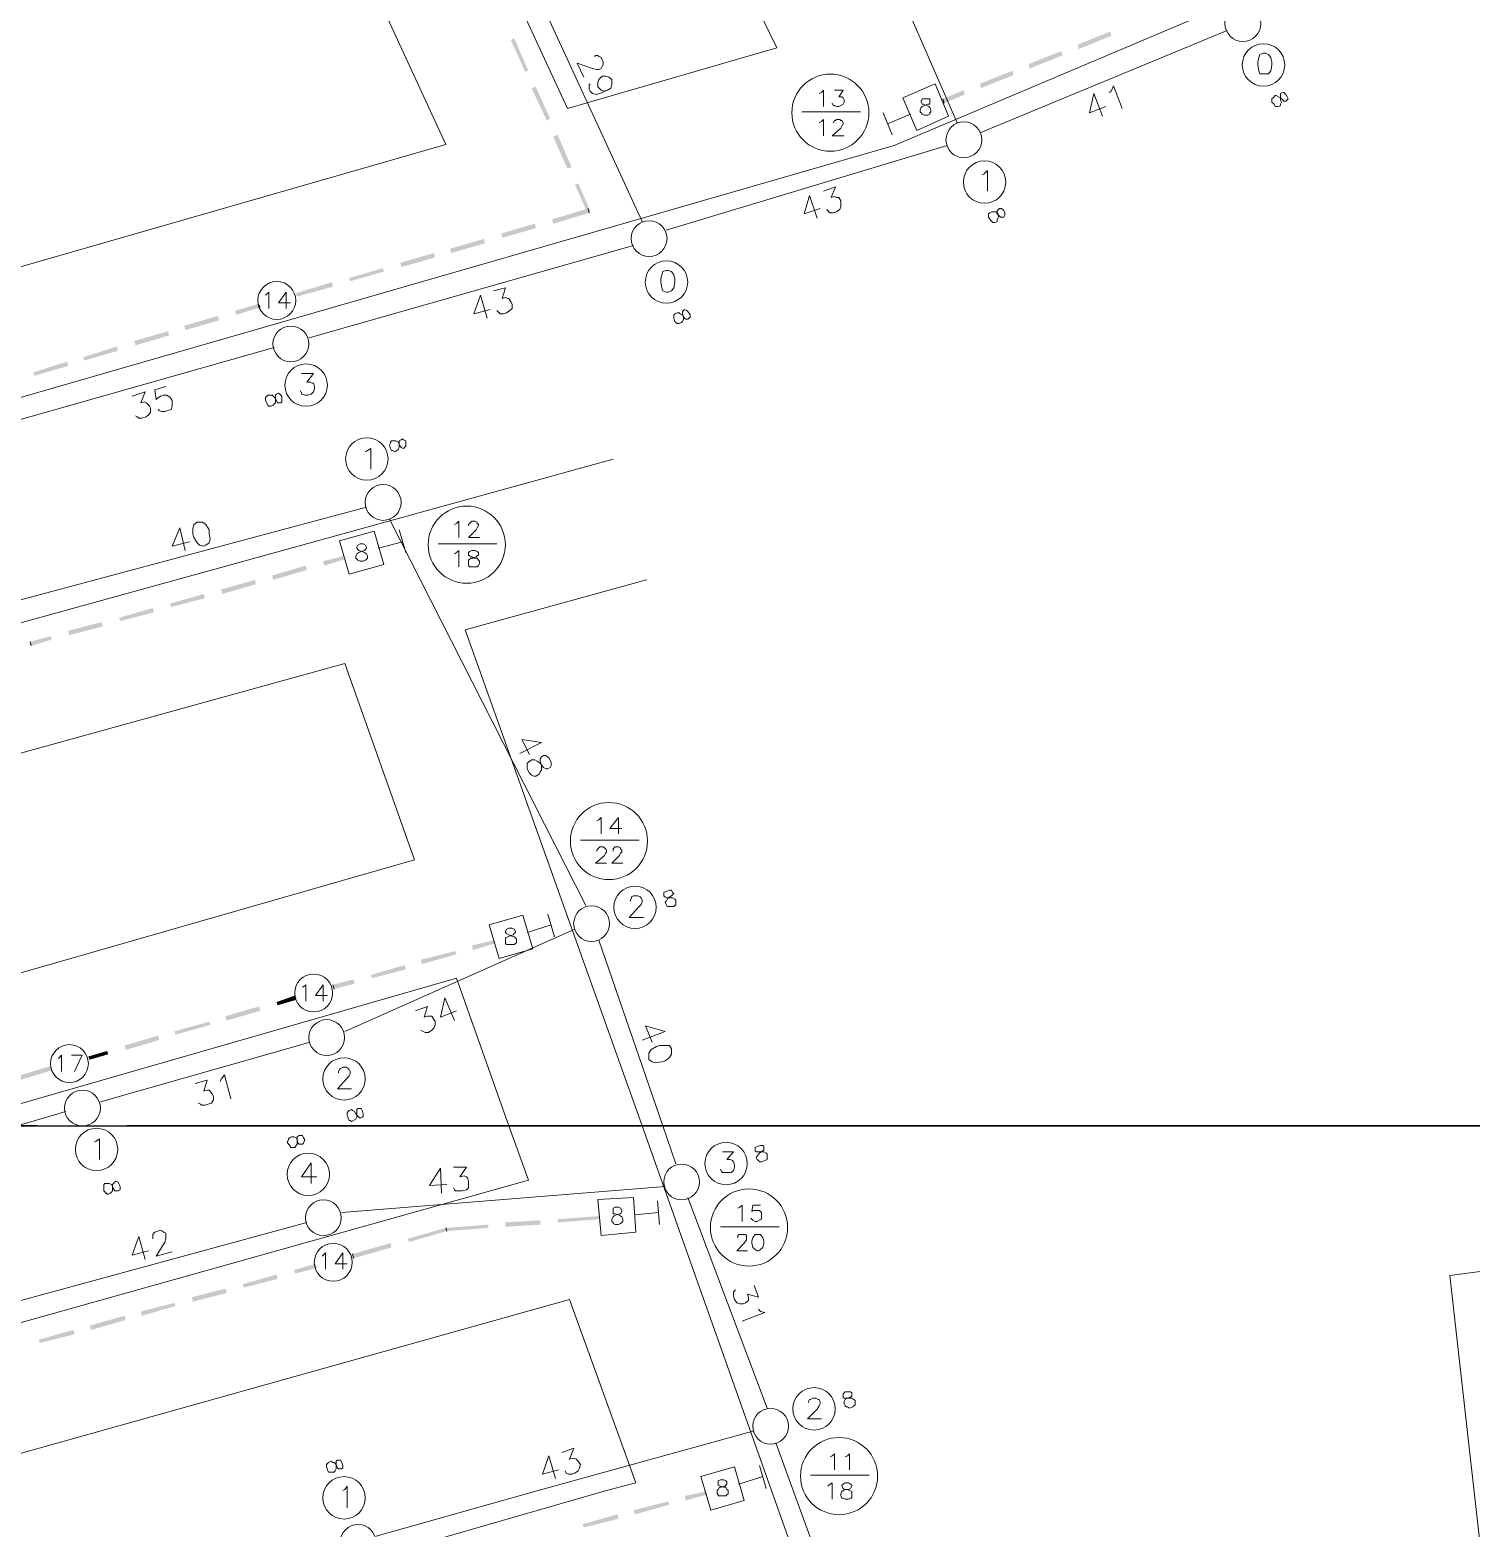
# Model space of a CAD drawing. Header units: millimetres. Extents: x -5 to 817, y 96 to 1062.
# Drawn here: x 286.8 to 396.3, y 716.4 to 830.2 of the extents above; entities that cross this region are included whole.
import ezdxf

# ---------------------------------------------------------------- set-up
doc = ezdxf.new("R2010")
doc.units = ezdxf.units.MM
doc.layers.add('PDF_0', color=7, linetype='Continuous')
for name, color, linetype, true_color in [('PDF_565', 11, 'Continuous', 0xff7f7f), ('PDF_AERIAL', 8, 'Continuous', 0x808080), ('PDF_BORDER', 13, 'Continuous', 0xb85c5c), ('PDF_FEED', 11, 'Continuous', 0xff7f7f), ('PDF_HCOUNT', 8, 'Continuous', 0x808080), ('PDF_POLENUMBER', 8, 'Continuous', 0x808080), ('PDF_RDBKGRD', 8, 'Continuous', 0x808080), ('PDF_STRAND', 8, 'Continuous', 0x808080)]:
    doc.layers.add(name, color=color, linetype=linetype, true_color=true_color)

msp = doc.modelspace()

# ---------------------------------------------------------------- linework, layer by layer
at = {"layer": 'PDF_0', "lineweight": 0}
msp.add_lwpolyline([(654.03, 747.74), (548.58, 716.65), (550.15, 697.11), (535.89, 694.64), (533.66, 706.18), (454.84, 693.07), (456.98, 681.2), (401.83, 671.72), (394.65, 735.62), (538.36, 754.5), (541.58, 740.15), (547.02, 739.82), (602.17, 756.56), (648.43, 768.1)], dxfattribs=at)
at = {"layer": 'PDF_565', "lineweight": 0}
msp.add_lwpolyline([(311.38, 736.93), (311.3, 737.26)], dxfattribs=at)
at = {"layer": 'PDF_565', "transparency": 33554559}
for points in [[(318.39, 739.24), (315.59, 738.17), (315.5, 738.42)], [(318.47, 739), (318.39, 739.24), (315.59, 738.17)], [(314.19, 738.09), (311.38, 736.93), (311.3, 737.26)], [(314.27, 737.76), (314.19, 738.09), (311.38, 736.93)]]:
    msp.add_solid(points, dxfattribs=at)
at = {"layer": 'PDF_AERIAL', "lineweight": 9}
for points in [[(357.22, 823.17), (345.52, 849.97)], [(325.07, 833.56), (333.31, 815.67)], [(359.04, 822.43), (377.75, 830.18)], [(329.69, 828.2), (329.77, 828.29), (329.93, 828.29), (330.02, 828.2), (330.18, 828.12), (330.35, 827.79), (330.35, 827.63), (330.26, 827.46), (330.18, 827.3), (330.02, 827.21), (329.85, 827.21), (329.52, 827.3), (328.37, 827.71), (328.86, 826.64)], [(330.67, 825.65), (330.43, 825.57), (330.18, 825.65), (329.93, 825.9), (329.93, 825.98), (329.93, 826.23), (330.02, 826.47), (330.18, 826.64), (330.26, 826.72), (330.51, 826.72), (330.76, 826.64), (331, 826.47), (331, 826.39), (331, 826.06), (330.92, 825.81), (330.67, 825.65), (330.26, 825.48), (329.85, 825.32), (329.52, 825.4), (329.36, 825.57), (329.27, 825.73), (329.27, 826.06), (329.36, 826.14)], [(368.27, 823.67), (367.61, 825.4), (367.28, 823.92), (368.52, 824.41)], [(368.77, 825.48), (368.93, 825.57), (369.1, 825.98), (369.76, 824.25)], [(335.13, 815.01), (356.48, 821.44)], [(347.08, 817.98), (347.99, 818.31), (347.66, 817.49), (347.91, 817.57), (348.07, 817.49), (348.24, 817.49), (348.4, 817.24), (348.4, 817.07), (348.4, 816.83), (348.32, 816.58), (348.07, 816.41), (347.82, 816.33), (347.58, 816.33), (347.49, 816.41), (347.33, 816.58)], [(346.59, 815.92), (346.01, 817.65), (345.6, 816.25), (346.83, 816.66)], [(332.65, 813.86), (308, 806.85)], [(322.02, 810.4), (322.92, 810.64), (322.68, 809.82), (322.92, 809.9), (323.09, 809.82), (323.17, 809.82), (323.34, 809.57), (323.42, 809.41), (323.42, 809.08), (323.25, 808.91), (323.01, 808.75), (322.76, 808.66), (322.51, 808.66), (322.43, 808.75), (322.27, 808.91)], [(321.52, 808.33), (321.03, 810.07), (320.53, 808.66), (321.77, 808.99)], [(305.36, 806.11), (283.19, 799.84)], [(294.56, 802.4), (295.55, 802.73), (295.22, 801.9), (295.47, 801.99), (295.63, 801.9), (295.72, 801.82), (295.88, 801.66), (295.96, 801.49), (295.96, 801.16), (295.8, 801), (295.63, 800.83), (295.31, 800.75), (295.06, 800.75), (294.98, 800.83), (294.81, 800.91)], [(297.12, 803.14), (296.29, 802.89), (296.38, 802.15), (296.46, 802.23), (296.71, 802.4), (296.95, 802.48), (297.2, 802.48), (297.45, 802.32), (297.61, 802.07), (297.61, 801.9), (297.61, 801.66), (297.53, 801.41), (297.28, 801.33), (297.04, 801.24), (296.79, 801.24), (296.62, 801.33), (296.54, 801.41)], [(285.91, 786.9), (312.37, 793.99)], [(314.1, 793.08), (329.03, 763.73)], [(298.6, 790.69), (298.19, 792.42), (297.61, 791.02), (298.93, 791.35)], [(324, 775.27), (325.65, 776.1), (324.16, 776.34), (324.74, 775.19)], [(328.2, 761.92), (310.72, 754.17)], [(335.87, 744.11), (334.88, 746.99), (330.02, 761.09)], [(319.05, 754.99), (318.31, 756.72), (317.98, 755.24), (319.21, 755.73)], [(316.08, 755.73), (316.99, 756.06), (316.74, 755.24), (316.99, 755.32), (317.24, 755.32), (317.32, 755.32), (317.48, 755.07), (317.57, 754.91), (317.57, 754.66), (317.48, 754.41), (317.32, 754.25), (317.07, 754.08), (316.82, 754.08), (316.66, 754.17), (316.49, 754.25)], [(333.31, 753.51), (335.04, 754.17), (333.56, 754.58), (334.06, 753.34)], [(308.08, 753.34), (292.17, 748.81)], [(299.34, 750.21), (300.25, 750.46), (300, 749.63), (300.25, 749.71), (300.42, 749.71), (300.5, 749.63), (300.66, 749.38), (300.75, 749.22), (300.75, 748.97), (300.58, 748.72), (300.33, 748.64), (300.09, 748.56), (299.84, 748.56), (299.76, 748.64), (299.59, 748.72)], [(301.24, 750.37), (301.32, 750.54), (301.57, 750.87), (302.07, 749.05)], [(289.53, 748.07), (285.82, 746.99), (267.52, 741.63)], [(318.06, 741.88), (317.98, 743.78), (317.15, 742.46), (318.47, 742.54)], [(318.97, 743.86), (319.96, 743.86), (319.46, 743.12), (319.79, 743.2), (319.96, 743.12), (320.04, 743.04), (320.12, 742.79), (320.12, 742.62), (320.12, 742.29), (319.96, 742.13), (319.63, 742.05), (319.38, 742.05), (319.13, 742.05), (319.05, 742.13), (318.97, 742.29)], [(335.04, 742.38), (310.48, 740.4)], [(342.79, 725.56), (336.78, 741.55)], [(307.84, 739.66), (283.02, 732.89)], [(295.55, 736.85), (295.06, 738.58), (294.56, 737.18), (295.8, 737.51)], [(296.13, 738.42), (296.13, 738.5), (296.13, 738.75), (296.21, 738.83), (296.29, 738.91), (296.71, 739.08), (296.87, 739), (296.95, 738.91), (297.12, 738.83), (297.12, 738.67), (297.12, 738.42), (297.04, 738.17), (296.38, 737.1), (297.61, 737.43)], [(341.81, 734.87), (342.14, 733.97), (341.31, 734.21), (341.39, 733.97), (341.39, 733.8), (341.39, 733.72), (341.15, 733.55), (340.98, 733.47), (340.73, 733.47), (340.49, 733.55), (340.32, 733.8), (340.24, 734.05), (340.24, 734.3), (340.24, 734.38), (340.4, 734.54)], [(342.14, 733.06), (342.3, 732.89), (342.63, 732.81), (340.9, 732.15)], [(313.11, 715.83), (325.4, 719.29), (341.81, 723.83)], [(327.21, 722.18), (328.12, 722.51), (327.79, 721.68), (328.12, 721.76), (328.28, 721.68), (328.37, 721.6), (328.53, 721.43), (328.61, 721.27), (328.53, 720.94), (328.45, 720.78), (328.2, 720.61), (327.95, 720.53), (327.71, 720.53), (327.54, 720.61), (327.46, 720.78)], [(353.51, 695.38), (344.77, 719.29), (343.45, 722.92)], [(326.72, 720.2), (326.22, 721.93), (325.73, 720.53), (326.96, 720.86)]]:
    msp.add_lwpolyline(points, dxfattribs=at)
for points in [[(299.51, 792.83), (299.26, 792.67), (299.18, 792.34), (299.18, 791.93), (299.26, 791.68), (299.51, 791.27), (299.67, 791.1), (300, 791.02), (300.17, 791.1), (300.42, 791.27), (300.5, 791.52), (300.42, 792.01), (300.42, 792.26), (300.17, 792.67), (299.92, 792.83), (299.67, 792.83)], [(326.22, 774.94), (325.98, 775.11), (325.81, 775.11), (325.65, 775.03), (325.56, 774.86), (325.56, 774.7), (325.65, 774.37), (325.65, 774.04), (325.56, 773.87), (325.48, 773.71), (325.23, 773.54), (325.07, 773.54), (324.9, 773.62), (324.74, 773.79), (324.57, 774.12), (324.57, 774.37), (324.57, 774.53), (324.66, 774.61), (324.9, 774.78), (325.15, 774.78), (325.32, 774.7), (325.56, 774.53), (325.81, 774.2), (325.98, 774.12), (326.14, 774.12), (326.31, 774.2), (326.39, 774.37), (326.39, 774.61)], [(335.54, 752.85), (335.37, 753.09), (335.04, 753.09), (334.63, 753.09), (334.39, 753.01), (333.97, 752.76), (333.81, 752.52), (333.81, 752.19), (333.81, 752.02), (334.06, 751.86), (334.3, 751.78), (334.8, 751.86), (335.04, 751.94), (335.37, 752.19), (335.54, 752.43), (335.54, 752.68)]]:
    msp.add_lwpolyline(points, close=True, dxfattribs=at)
at = {"layer": 'PDF_BORDER', "lineweight": 25}
for points in [[(627.65, 1056.09), (627.65, 746.99), (294.15, 746.99)], [(287.31, 746.99), (140.8, 746.99), (140.8, 757.13)], [(188.7, 746.99), (627.65, 746.99), (627.65, 648.96)]]:
    msp.add_lwpolyline(points, dxfattribs=at)
at = {"layer": 'PDF_FEED', "lineweight": 20}
for points in [[(353.1, 825.07), (354.17, 822.6), (356.56, 823.67), (355.57, 826.14)], [(310.31, 791.43), (311.05, 788.88), (313.69, 789.62), (312.95, 792.17)], [(324.99, 760.43), (324.24, 762.99), (321.69, 762.25), (322.43, 759.69)], [(329.93, 741.39), (330.18, 738.67), (332.82, 738.91), (332.65, 741.55)], [(341.06, 718.55), (340.32, 721.1), (337.77, 720.36), (338.51, 717.81)]]:
    msp.add_lwpolyline(points, close=True, dxfattribs=at)
at = {"layer": 'PDF_FEED', "color": 7, "lineweight": 9}
for points in [[(346.75, 825.4), (346.92, 825.48), (347.08, 825.65), (347.08, 824.41)], [(347.91, 825.65), (348.57, 825.65), (348.24, 825.15), (348.4, 825.15), (348.48, 825.15), (348.57, 825.07), (348.65, 824.91), (348.65, 824.74), (348.57, 824.58), (348.4, 824.49), (348.24, 824.41), (348.07, 824.41), (347.91, 824.49), (347.82, 824.49), (347.74, 824.66)], [(346.75, 823.17), (346.92, 823.26), (347.08, 823.42), (347.08, 822.19)], [(347.82, 823.17), (347.91, 823.34), (347.99, 823.34), (348.07, 823.42), (348.32, 823.42), (348.4, 823.34), (348.48, 823.34), (348.57, 823.17), (348.57, 823.09), (348.48, 822.93), (348.4, 822.76), (347.74, 822.19), (348.65, 822.19)], [(304.7, 810.07), (304.79, 810.15), (304.95, 810.31), (304.95, 809.08)], [(306.27, 809.08), (306.27, 810.31), (305.69, 809.49), (306.6, 809.49)], [(319.05, 792.67), (319.21, 792.75), (319.38, 792.92), (319.38, 791.68)], [(320.12, 792.59), (320.12, 792.67), (320.2, 792.75), (320.29, 792.83), (320.37, 792.92), (320.62, 792.92), (320.78, 792.83), (320.78, 792.75), (320.86, 792.67), (320.86, 792.59), (320.78, 792.42), (320.7, 792.26), (320.12, 791.68), (320.95, 791.68)], [(319.05, 790.44), (319.21, 790.53), (319.38, 790.69), (319.38, 789.45)], [(329.85, 770.16), (330.02, 770.24), (330.18, 770.41), (330.18, 769.17)], [(331.5, 769.17), (331.5, 770.41), (330.84, 769.58), (331.75, 769.58)], [(329.85, 767.85), (329.85, 767.94), (329.93, 768.02), (330.02, 768.1), (330.1, 768.18), (330.35, 768.18), (330.43, 768.1), (330.51, 768.02), (330.59, 767.94), (330.59, 767.77), (330.51, 767.69), (330.43, 767.52), (329.77, 766.95), (330.59, 766.95)], [(331.09, 767.85), (331.09, 767.94), (331.09, 768.02), (331.17, 768.1), (331.25, 768.18), (331.5, 768.18), (331.66, 768.1), (331.66, 768.02), (331.75, 767.94), (331.75, 767.77), (331.66, 767.69), (331.58, 767.52), (331, 766.95), (331.83, 766.95)], [(307.51, 757.55), (307.59, 757.55), (307.75, 757.71), (307.75, 756.47)], [(309.07, 756.47), (309.07, 757.71), (308.5, 756.89), (309.4, 756.89)], [(288.96, 752.11), (289.04, 752.19), (289.2, 752.35), (289.2, 751.12)], [(290.19, 751.12), (290.77, 752.35), (289.95, 752.35)], [(340.57, 740.73), (340.73, 740.81), (340.9, 740.97), (340.9, 739.74)], [(342.3, 740.97), (341.72, 740.97), (341.64, 740.48), (341.72, 740.56), (341.89, 740.56), (342.05, 740.56), (342.22, 740.56), (342.38, 740.4), (342.38, 740.23), (342.38, 740.15), (342.38, 739.9), (342.22, 739.82), (342.05, 739.74), (341.89, 739.74), (341.72, 739.82), (341.64, 739.9), (341.56, 739.99)], [(340.57, 738.5), (340.57, 738.67), (340.65, 738.75), (340.82, 738.75), (341.06, 738.75), (341.15, 738.75), (341.23, 738.67), (341.23, 738.5), (341.23, 738.42), (341.23, 738.34), (341.06, 738.09), (340.49, 737.51), (341.31, 737.51)], [(308.99, 737.1), (309.07, 737.18), (309.24, 737.35), (309.24, 736.11)], [(310.56, 736.11), (310.56, 737.35), (309.98, 736.52), (310.89, 736.52)], [(347.58, 721.85), (347.74, 721.93), (347.91, 722.09), (347.91, 720.86)], [(348.73, 721.85), (348.9, 721.93), (349.06, 722.09), (349.06, 720.86)], [(347.41, 719.62), (347.49, 719.7), (347.74, 719.87), (347.74, 718.63)]]:
    msp.add_lwpolyline(points, dxfattribs=at)
at = {"layer": 'PDF_FEED', "lineweight": 20}
for points in [[(354.34, 825.65), (354.34, 825.65)], [(356.07, 824.91), (356.07, 824.91)], [(345.43, 824), (349.89, 824)], [(351.62, 823.92), (352.28, 822.27)], [(353.68, 823.83), (351.95, 823.09)], [(353.6, 823.83), (353.6, 823.83)], [(355.33, 823.17), (355.33, 823.17)], [(305.2, 811.14), (305.2, 811.14)], [(304.21, 809.32), (304.21, 809.32)], [(307.01, 810.07), (307.01, 810.07)], [(306.02, 808.25), (306.02, 808.25)], [(315.34, 790.53), (314.85, 792.26)], [(311.63, 791.76), (311.63, 791.76)], [(313.28, 790.86), (315.09, 791.35)], [(313.28, 790.86), (313.28, 790.86)], [(317.81, 791.19), (322.27, 791.19)], [(310.72, 790.11), (310.72, 790.11)], [(312.37, 789.21), (312.37, 789.21)], [(286.81, 783.6), (286.81, 783.6)], [(328.61, 768.68), (333.07, 768.68)], [(322.92, 762.66), (322.92, 762.66)], [(326.64, 761.34), (326.14, 763.07)], [(324.57, 761.67), (326.39, 762.25)], [(324.57, 761.67), (324.57, 761.67)], [(322.02, 760.93), (322.02, 760.93)], [(323.67, 760.02), (323.67, 760.02)], [(308, 758.54), (308, 758.54)], [(307.01, 756.72), (307.01, 756.72)], [(309.82, 757.55), (309.82, 757.55)], [(308.83, 755.73), (308.83, 755.73)], [(289.45, 753.18), (289.45, 753.18)], [(291.27, 752.19), (291.27, 752.19)], [(288.46, 751.36), (288.46, 751.36)], [(290.28, 750.29), (290.28, 750.29)], [(331.33, 741.47), (331.33, 741.47)], [(334.63, 739.49), (334.47, 741.3)], [(330.1, 740.07), (330.1, 740.07)], [(332.74, 740.23), (334.55, 740.4)], [(332.74, 740.23), (332.74, 740.23)], [(331.5, 738.83), (331.5, 738.83)], [(339.25, 739.33), (343.7, 739.33)], [(309.49, 738.17), (309.49, 738.17)], [(308.5, 736.36), (308.5, 736.36)], [(311.3, 737.1), (311.3, 737.1)], [(310.31, 735.29), (310.31, 735.29)], [(339, 720.78), (339, 720.78)], [(340.65, 719.79), (342.46, 720.36)], [(342.71, 719.46), (342.22, 721.19)], [(346.09, 720.45), (350.54, 720.45)], [(338.1, 719.13), (338.1, 719.13)], [(340.65, 719.79), (340.65, 719.79)], [(339.74, 718.14), (339.74, 718.14)]]:
    msp.add_lwpolyline(points, dxfattribs=at)
at = {"layer": 'PDF_FEED', "color": 7, "lineweight": 9}
for points in [[(354.75, 824.99), (354.58, 824.99), (354.5, 824.82), (354.5, 824.74), (354.58, 824.58), (354.67, 824.58), (354.91, 824.49), (355.08, 824.41), (355.16, 824.33), (355.24, 824.16), (355.24, 824), (355.16, 823.92), (355.16, 823.83), (355, 823.75), (354.75, 823.75), (354.58, 823.83), (354.5, 823.92), (354.42, 824), (354.42, 824.16), (354.5, 824.33), (354.58, 824.41), (354.75, 824.49), (355, 824.58), (355.16, 824.58), (355.16, 824.74), (355.16, 824.82), (355.16, 824.99), (355, 824.99)], [(311.88, 791.19), (311.71, 791.1), (311.63, 790.94), (311.63, 790.86), (311.71, 790.77), (311.79, 790.69), (312.04, 790.61), (312.21, 790.53), (312.37, 790.44), (312.45, 790.28), (312.45, 790.11), (312.37, 790.03), (312.29, 789.95), (312.12, 789.87), (311.88, 789.87), (311.71, 789.95), (311.63, 790.03), (311.55, 790.11), (311.55, 790.28), (311.63, 790.44), (311.79, 790.53), (311.96, 790.61), (312.21, 790.69), (312.29, 790.77), (312.37, 790.86), (312.37, 790.94), (312.29, 791.1), (312.12, 791.19)], [(320.37, 790.69), (320.2, 790.61), (320.12, 790.53), (320.12, 790.36), (320.2, 790.28), (320.37, 790.2), (320.53, 790.11), (320.78, 790.11), (320.86, 789.95), (320.95, 789.87), (320.95, 789.7), (320.86, 789.54), (320.78, 789.45), (320.62, 789.45), (320.37, 789.45), (320.2, 789.45), (320.12, 789.54), (320.12, 789.7), (320.12, 789.87), (320.12, 789.95), (320.29, 790.11), (320.45, 790.11), (320.7, 790.2), (320.78, 790.28), (320.86, 790.36), (320.86, 790.53), (320.78, 790.61), (320.62, 790.69)], [(323.17, 762), (323.01, 761.92), (322.92, 761.75), (322.92, 761.67), (323.01, 761.59), (323.17, 761.5), (323.34, 761.42), (323.58, 761.34), (323.67, 761.26), (323.75, 761.17), (323.75, 760.93), (323.67, 760.84), (323.58, 760.76), (323.42, 760.76), (323.17, 760.76), (323.01, 760.76), (322.92, 760.84), (322.92, 760.93), (322.92, 761.17), (322.92, 761.26), (323.09, 761.34), (323.25, 761.42), (323.5, 761.5), (323.58, 761.59), (323.67, 761.67), (323.67, 761.75), (323.58, 761.92), (323.42, 762)], [(331.25, 740.81), (331.09, 740.73), (331.09, 740.56), (331.09, 740.48), (331.09, 740.32), (331.25, 740.32), (331.5, 740.23), (331.66, 740.15), (331.75, 740.07), (331.83, 739.9), (331.83, 739.74), (331.75, 739.66), (331.66, 739.57), (331.5, 739.49), (331.25, 739.49), (331.09, 739.57), (331.09, 739.66), (331, 739.74), (331, 739.9), (331.09, 740.07), (331.17, 740.15), (331.33, 740.23), (331.58, 740.32), (331.66, 740.32), (331.75, 740.48), (331.75, 740.56), (331.66, 740.73), (331.5, 740.81)], [(342.05, 738.75), (341.89, 738.75), (341.72, 738.5), (341.64, 738.25), (341.64, 738.09), (341.72, 737.76), (341.89, 737.59), (342.05, 737.51), (342.14, 737.51), (342.3, 737.59), (342.46, 737.76), (342.55, 738.09), (342.55, 738.25), (342.46, 738.5), (342.3, 738.75), (342.14, 738.75)], [(339.25, 720.12), (339.08, 720.03), (339.08, 719.95), (339.08, 719.79), (339.08, 719.7), (339.25, 719.62), (339.5, 719.54), (339.66, 719.54), (339.74, 719.37), (339.83, 719.29), (339.83, 719.04), (339.74, 718.96), (339.66, 718.88), (339.5, 718.88), (339.25, 718.88), (339.08, 718.88), (339.08, 718.96), (339, 719.04), (339, 719.29), (339.08, 719.37), (339.17, 719.54), (339.33, 719.54), (339.58, 719.62), (339.66, 719.7), (339.74, 719.79), (339.74, 719.95), (339.66, 720.03), (339.5, 720.12)], [(348.73, 719.87), (348.57, 719.79), (348.48, 719.7), (348.48, 719.62), (348.57, 719.46), (348.65, 719.37), (348.9, 719.37), (349.06, 719.29), (349.23, 719.21), (349.23, 719.04), (349.23, 718.88), (349.23, 718.71), (349.14, 718.71), (348.98, 718.63), (348.73, 718.63), (348.57, 718.71), (348.48, 718.71), (348.4, 718.88), (348.4, 719.04), (348.48, 719.21), (348.57, 719.29), (348.73, 719.37), (348.98, 719.37), (349.14, 719.46), (349.23, 719.62), (349.23, 719.7), (349.14, 719.79), (348.98, 719.87)]]:
    msp.add_lwpolyline(points, close=True, dxfattribs=at)
at = {"layer": 'PDF_FEED', "lineweight": 0}
for points in [[(356.23, 824.66), (356.15, 824.99)], [(329.19, 816.66), (329.27, 816.33)], [(304.13, 809.41), (304.29, 809.16)], [(286.9, 783.44), (286.81, 783.76)], [(309.9, 757.38), (309.82, 757.71)], [(291.35, 752.02), (291.27, 752.27)], [(318.47, 739), (318.39, 739.24)], [(338.1, 719.21), (338.18, 718.96)]]:
    msp.add_lwpolyline(points, dxfattribs=at)
at = {"layer": 'PDF_FEED', "lineweight": 20}
for centre, radius in [((347.6, 823.94), 2.93), ((305.55, 809.68), 1.44), ((319.98, 791.13), 2.93), ((330.78, 768.62), 2.93), ((308.35, 757.08), 1.44), ((289.8, 751.72), 1.44), ((341.42, 739.27), 2.93), ((309.84, 736.63), 1.44), ((348.26, 720.39), 2.93)]:
    msp.add_circle(centre, radius, dxfattribs=at)
at = {"layer": 'PDF_FEED', "transparency": 33554559}
for points in [[(324.66, 827.13), (323.34, 829.44), (323.58, 829.61)], [(324.41, 827.05), (324.66, 827.13), (323.34, 829.44)], [(368.85, 830.1), (366.46, 828.78), (366.37, 829.11)], [(368.93, 829.77), (368.85, 830.1), (366.46, 828.78)], [(365.14, 828.62), (362.75, 827.3), (362.66, 827.63)], [(365.22, 828.29), (365.14, 828.62), (362.75, 827.3)], [(361.43, 827.13), (359.04, 825.81), (358.95, 826.14)], [(361.51, 826.8), (361.43, 827.13), (359.04, 825.81)], [(326.31, 823.5), (324.9, 825.81), (325.23, 825.9)], [(326.06, 823.34), (326.31, 823.5), (324.9, 825.81)], [(357.72, 825.65), (356.23, 824.66), (356.15, 824.99)], [(357.8, 825.32), (357.72, 825.65), (356.23, 824.66)], [(327.95, 819.79), (326.55, 822.1), (326.88, 822.27)], [(327.62, 819.71), (327.95, 819.79), (326.55, 822.1)], [(329.36, 816.5), (328.2, 818.48), (328.45, 818.56)], [(329.11, 816.41), (329.36, 816.5), (328.2, 818.48)], [(326.47, 815.84), (326.55, 815.51), (329.19, 816.66)], [(326.55, 815.51), (329.19, 816.66), (329.27, 816.33)], [(322.6, 814.77), (322.68, 814.44), (325.15, 815.51)], [(322.68, 814.44), (325.15, 815.51), (325.23, 815.18)], [(318.72, 813.61), (318.8, 813.28), (321.28, 814.35)], [(318.8, 813.28), (321.28, 814.35), (321.36, 814.02)], [(314.93, 812.54), (315.01, 812.21), (317.48, 813.28)], [(315.01, 812.21), (317.48, 813.28), (317.57, 812.95)], [(311.05, 811.38), (311.13, 811.14), (313.61, 812.13)], [(311.13, 811.14), (313.61, 812.13), (313.69, 811.88)], [(307.01, 810.23), (307.1, 809.98), (309.73, 811.06)], [(307.1, 809.98), (309.73, 811.06), (309.82, 810.73)], [(302.4, 808.91), (302.48, 808.58), (304.13, 809.41)], [(302.48, 808.58), (304.13, 809.41), (304.29, 809.16)], [(298.52, 807.76), (298.6, 807.43), (301.08, 808.5)], [(298.6, 807.43), (301.08, 808.5), (301.16, 808.17)], [(294.73, 806.6), (294.81, 806.27), (297.28, 807.34)], [(294.81, 806.27), (297.28, 807.34), (297.37, 807.02)], [(290.85, 805.37), (290.94, 805.12), (293.41, 806.19)], [(290.94, 805.12), (293.41, 806.19), (293.49, 805.86)], [(287.06, 804.21), (287.14, 803.96), (289.62, 805.04)], [(287.14, 803.96), (289.62, 805.04), (289.7, 804.71)], [(310.64, 790.28), (309.16, 789.54), (309.07, 789.87)], [(310.72, 790.03), (310.64, 790.28), (309.16, 789.54)], [(307.75, 789.54), (305.28, 788.46), (305.2, 788.79)], [(307.84, 789.21), (307.75, 789.54), (305.28, 788.46)], [(300, 787.39), (297.53, 786.4), (297.45, 786.65)], [(300.09, 787.06), (300, 787.39), (297.53, 786.4)], [(303.88, 788.46), (301.41, 787.39), (301.32, 787.72)], [(303.96, 788.13), (303.88, 788.46), (301.41, 787.39)], [(296.13, 786.32), (293.66, 785.33), (293.57, 785.58)], [(296.21, 785.99), (296.13, 786.32), (293.66, 785.33)], [(292.25, 785.25), (289.78, 784.26), (289.7, 784.59)], [(292.34, 784.92), (292.25, 785.25), (289.78, 784.26)], [(288.38, 784.18), (286.9, 783.44), (286.81, 783.76)], [(288.46, 783.93), (288.38, 784.18), (286.9, 783.44)], [(319.13, 760.27), (316.58, 759.28), (316.49, 759.61)], [(319.21, 760.02), (319.13, 760.27), (316.58, 759.28)], [(322.02, 761.09), (320.45, 760.35), (320.37, 760.68)], [(322.1, 760.84), (322.02, 761.09), (320.45, 760.35)], [(315.26, 759.2), (312.78, 758.21), (312.7, 758.45)], [(315.34, 758.87), (315.26, 759.2), (312.78, 758.21)], [(311.38, 758.12), (309.9, 757.38), (309.82, 757.71)], [(311.46, 757.79), (311.38, 758.12), (309.9, 757.38)], [(306.93, 756.89), (305.61, 756.15), (305.53, 756.39)], [(307.01, 756.56), (306.93, 756.89), (305.61, 756.15)], [(304.21, 756.06), (301.74, 754.99), (301.65, 755.32)], [(304.29, 755.73), (304.21, 756.06), (301.74, 754.99)], [(300.42, 754.91), (297.86, 753.92), (297.78, 754.17)], [(300.5, 754.66), (300.42, 754.91), (297.86, 753.92)], [(296.54, 753.84), (294.07, 752.76), (293.99, 753.09)], [(296.62, 753.51), (296.54, 753.84), (294.07, 752.76)], [(292.67, 752.68), (291.35, 752.02), (291.27, 752.27)], [(292.75, 752.43), (292.67, 752.68), (291.35, 752.02)], [(288.38, 751.53), (285.41, 750.29), (285.33, 750.62)], [(288.46, 751.2), (288.38, 751.53), (285.41, 750.29)], [(325.56, 739.49), (325.56, 739.82), (322.92, 739.33)], [(325.56, 739.82), (322.92, 739.33), (322.92, 739.66)], [(330.1, 739.9), (330.1, 740.15), (326.88, 739.66)], [(330.1, 740.15), (326.88, 739.66), (326.88, 739.9)], [(321.61, 739.49), (318.47, 739), (318.39, 739.24)], [(321.61, 739.24), (321.61, 739.49), (318.47, 739)], [(308.5, 736.52), (306.93, 735.78), (306.85, 736.03)], [(308.58, 736.19), (308.5, 736.52), (306.93, 735.78)], [(305.53, 735.7), (303.06, 734.71), (302.97, 734.96)], [(305.61, 735.37), (305.53, 735.7), (303.06, 734.71)], [(301.65, 734.63), (299.18, 733.64), (299.1, 733.97)], [(301.74, 734.3), (301.65, 734.63), (299.18, 733.64)], [(297.78, 733.55), (295.31, 732.57), (295.22, 732.89)], [(297.86, 733.31), (297.78, 733.55), (295.31, 732.57)], [(293.99, 732.57), (291.43, 731.49), (291.35, 731.82)], [(294.07, 732.24), (293.99, 732.57), (291.43, 731.49)], [(290.11, 731.49), (287.55, 730.5), (287.47, 730.75)], [(290.19, 731.16), (290.11, 731.49), (287.55, 730.5)], [(336.53, 718.88), (336.61, 718.55), (338.1, 719.21)], [(336.61, 718.55), (338.1, 719.21), (338.18, 718.96)], [(332.65, 717.81), (332.74, 717.48), (335.29, 718.47)], [(332.74, 717.48), (335.29, 718.47), (335.37, 718.22)], [(328.78, 716.74), (328.86, 716.49), (331.42, 717.48)], [(328.86, 716.49), (331.42, 717.48), (331.5, 717.15)]]:
    msp.add_solid(points, dxfattribs=at)
at = {"layer": 'PDF_HCOUNT', "lineweight": 9}
for points in [[(380.47, 828.45), (380.23, 828.37), (380.14, 828.12), (380.06, 827.79), (380.06, 827.54), (380.14, 827.13), (380.23, 826.88), (380.47, 826.88), (380.64, 826.88), (380.89, 826.88), (381.05, 827.13), (381.13, 827.54), (381.13, 827.79), (381.05, 828.12), (380.89, 828.37), (380.64, 828.45)], [(335.13, 811.96), (334.88, 811.88), (334.8, 811.63), (334.71, 811.3), (334.71, 811.06), (334.8, 810.64), (334.88, 810.4), (335.13, 810.31), (335.29, 810.31), (335.54, 810.4), (335.7, 810.64), (335.79, 811.06), (335.79, 811.3), (335.7, 811.63), (335.54, 811.88), (335.29, 811.96)]]:
    msp.add_lwpolyline(points, close=True, dxfattribs=at)
for points in [[(359.12, 819.22), (359.28, 819.3), (359.53, 819.55), (359.53, 817.98)], [(307.42, 804.13), (308.33, 804.13), (307.84, 803.47), (308.08, 803.47), (308.25, 803.39), (308.33, 803.39), (308.41, 803.14), (308.41, 802.98), (308.33, 802.73), (308.17, 802.56), (307.92, 802.48), (307.67, 802.48), (307.42, 802.56), (307.42, 802.65), (307.34, 802.81)], [(312.29, 798.19), (312.45, 798.28), (312.7, 798.44), (312.7, 796.87)], [(332.41, 764.06), (332.41, 764.14), (332.49, 764.31), (332.49, 764.39), (332.65, 764.47), (332.98, 764.47), (333.15, 764.39), (333.23, 764.31), (333.31, 764.14), (333.31, 763.98), (333.23, 763.81), (333.07, 763.65), (332.32, 762.82), (333.4, 762.82)], [(310.23, 751.03), (310.23, 751.12), (310.31, 751.28), (310.39, 751.36), (310.56, 751.45), (310.81, 751.45), (310.97, 751.36), (311.05, 751.28), (311.13, 751.12), (311.13, 750.95), (311.05, 750.79), (310.89, 750.62), (310.15, 749.8), (311.22, 749.8)], [(291.68, 745.76), (291.84, 745.84), (292.09, 746), (292.09, 744.44)], [(308.17, 742.62), (308.17, 744.19), (307.42, 743.12), (308.58, 743.12)], [(339.41, 745.01), (340.24, 745.01), (339.74, 744.44), (339.99, 744.44), (340.16, 744.36), (340.24, 744.27), (340.32, 744.03), (340.32, 743.86), (340.24, 743.61), (340.07, 743.45), (339.83, 743.45), (339.58, 743.45), (339.41, 743.45), (339.33, 743.53), (339.25, 743.7)], [(345.93, 725.97), (345.93, 726.05), (346.01, 726.22), (346.09, 726.22), (346.26, 726.3), (346.5, 726.3), (346.67, 726.22), (346.75, 726.22), (346.83, 726.05), (346.83, 725.89), (346.75, 725.72), (346.59, 725.47), (345.85, 724.73), (346.92, 724.73)], [(310.56, 719.29), (310.72, 719.37), (310.89, 719.62), (310.89, 717.97)]]:
    msp.add_lwpolyline(points, dxfattribs=at)
for centre in [(380.5, 827.57), (359.31, 818.67), (335.15, 811.08), (307.78, 803.25), (312.39, 797.64), (332.76, 763.59), (310.66, 750.56), (291.86, 745.2), (339.68, 744.13), (307.94, 743.31), (346.36, 725.5), (310.66, 718.74)]:
    msp.add_circle(centre, 1.61, dxfattribs=at)
at = {"layer": 'PDF_POLENUMBER', "lineweight": 9}
for points in [[(382.2, 825.32), (382.04, 825.48), (381.96, 825.48), (381.79, 825.4), (381.79, 825.32), (381.79, 825.15), (381.79, 824.91), (381.87, 824.74), (381.79, 824.58), (381.79, 824.49), (381.63, 824.41), (381.46, 824.41), (381.38, 824.41), (381.3, 824.58), (381.13, 824.74), (381.13, 824.91), (381.13, 824.99), (381.22, 825.07), (381.38, 825.24), (381.46, 825.24), (381.63, 825.15), (381.79, 825.07), (381.96, 824.91), (382.04, 824.82), (382.2, 824.82), (382.29, 824.91), (382.37, 824.99), (382.29, 825.15)], [(360.77, 816.5), (360.6, 816.66), (360.44, 816.66), (360.36, 816.58), (360.27, 816.5), (360.27, 816.41), (360.36, 816.17), (360.36, 816), (360.27, 815.84), (360.27, 815.67), (360.11, 815.59), (359.94, 815.59), (359.86, 815.67), (359.78, 815.75), (359.61, 816), (359.61, 816.17), (359.61, 816.25), (359.7, 816.33), (359.86, 816.41), (360.03, 816.41), (360.19, 816.41), (360.27, 816.25), (360.44, 816.08), (360.52, 816), (360.69, 816), (360.77, 816), (360.85, 816.17), (360.85, 816.33)], [(336.78, 808.83), (336.69, 808.91), (336.53, 808.99), (336.45, 808.91), (336.36, 808.83), (336.36, 808.66), (336.45, 808.42), (336.45, 808.25), (336.36, 808.09), (336.28, 808), (336.12, 807.92), (336.03, 807.92), (335.95, 807.92), (335.79, 808.09), (335.7, 808.33), (335.7, 808.5), (335.7, 808.58), (335.79, 808.66), (335.95, 808.75), (336.12, 808.75), (336.2, 808.66), (336.36, 808.58), (336.53, 808.33), (336.61, 808.25), (336.78, 808.25), (336.86, 808.33), (336.94, 808.42), (336.94, 808.58)], [(305.94, 802.4), (305.78, 802.56), (305.69, 802.65), (305.53, 802.56), (305.45, 802.48), (305.45, 802.4), (305.45, 802.15), (305.45, 801.9), (305.36, 801.82), (305.28, 801.74), (305.12, 801.66), (304.95, 801.66), (304.87, 801.74), (304.79, 801.9), (304.7, 802.07), (304.7, 802.32), (304.79, 802.4), (304.87, 802.48), (305.03, 802.48), (305.2, 802.48), (305.28, 802.4), (305.45, 802.23), (305.53, 802.07), (305.61, 801.9), (305.78, 801.9), (305.86, 801.9), (305.94, 801.99), (305.94, 802.23)], [(315.34, 799.02), (315.17, 799.1), (315.09, 799.18), (315.01, 799.1), (314.85, 799.02), (314.85, 798.94), (314.85, 798.69), (314.85, 798.52), (314.76, 798.36), (314.68, 798.28), (314.52, 798.19), (314.35, 798.28), (314.27, 798.28), (314.19, 798.44), (314.1, 798.69), (314.19, 798.85), (314.19, 798.94), (314.27, 799.02), (314.43, 799.02), (314.6, 799.02), (314.76, 798.94), (314.85, 798.77), (314.93, 798.61), (315.01, 798.52), (315.17, 798.44), (315.26, 798.52), (315.34, 798.61), (315.34, 798.77)], [(335.13, 764.8), (334.96, 764.72), (334.96, 764.55), (334.96, 764.47), (335.04, 764.39), (335.21, 764.31), (335.46, 764.31), (335.62, 764.31), (335.79, 764.22), (335.87, 764.14), (335.87, 763.98), (335.87, 763.9), (335.87, 763.81), (335.7, 763.65), (335.46, 763.65), (335.29, 763.65), (335.21, 763.65), (335.13, 763.81), (335.04, 763.98), (335.13, 764.06), (335.21, 764.22), (335.29, 764.31), (335.54, 764.47), (335.62, 764.55), (335.7, 764.64), (335.62, 764.72), (335.54, 764.88), (335.37, 764.88)], [(312.04, 748.15), (311.96, 748.31), (311.79, 748.31), (311.71, 748.31), (311.63, 748.23), (311.63, 748.07), (311.63, 747.82), (311.63, 747.65), (311.55, 747.49), (311.38, 747.41), (311.22, 747.32), (311.13, 747.41), (311.05, 747.41), (310.97, 747.57), (310.89, 747.82), (310.89, 747.98), (310.97, 748.07), (311.05, 748.15), (311.22, 748.23), (311.3, 748.15), (311.46, 748.07), (311.55, 747.9), (311.71, 747.74), (311.79, 747.65), (311.88, 747.57), (312.04, 747.65), (312.12, 747.74), (312.12, 747.9)], [(307.59, 746.09), (307.51, 746.25), (307.34, 746.25), (307.26, 746.25), (307.1, 746.17), (307.1, 746), (307.1, 745.76), (307.1, 745.59), (307.01, 745.51), (306.93, 745.34), (306.77, 745.34), (306.6, 745.34), (306.6, 745.43), (306.44, 745.59), (306.35, 745.76), (306.44, 745.92), (306.44, 746), (306.52, 746.09), (306.68, 746.17), (306.85, 746.17), (307.01, 746.09), (307.1, 745.92), (307.18, 745.67), (307.26, 745.59), (307.42, 745.59), (307.51, 745.59), (307.59, 745.67), (307.67, 745.92)], [(342.05, 745.43), (341.89, 745.34), (341.89, 745.18), (341.89, 745.1), (341.97, 745.01), (342.14, 745.01), (342.38, 745.01), (342.55, 745.01), (342.71, 744.93), (342.79, 744.85), (342.79, 744.68), (342.79, 744.52), (342.79, 744.44), (342.63, 744.36), (342.38, 744.27), (342.22, 744.27), (342.14, 744.36), (342.05, 744.44), (341.97, 744.6), (342.05, 744.68), (342.14, 744.85), (342.22, 744.93), (342.46, 745.1), (342.55, 745.18), (342.55, 745.26), (342.55, 745.43), (342.46, 745.51), (342.3, 745.51)], [(293.57, 742.54), (293.49, 742.71), (293.33, 742.79), (293.24, 742.71), (293.16, 742.62), (293.08, 742.54), (293.08, 742.29), (293.08, 742.05), (293, 741.96), (292.91, 741.88), (292.75, 741.8), (292.67, 741.8), (292.58, 741.88), (292.42, 742.05), (292.42, 742.21), (292.42, 742.46), (292.42, 742.54), (292.5, 742.62), (292.67, 742.62), (292.83, 742.62), (293, 742.54), (293.08, 742.38), (293.16, 742.21), (293.24, 742.05), (293.41, 742.05), (293.49, 742.05), (293.66, 742.13), (293.66, 742.38)], [(348.73, 726.79), (348.57, 726.63), (348.57, 726.55), (348.57, 726.38), (348.65, 726.3), (348.81, 726.3), (349.06, 726.3), (349.23, 726.3), (349.39, 726.22), (349.47, 726.13), (349.47, 725.97), (349.47, 725.8), (349.31, 725.64), (349.06, 725.56), (348.9, 725.64), (348.81, 725.64), (348.73, 725.72), (348.65, 725.89), (348.65, 726.05), (348.73, 726.22), (348.9, 726.3), (349.14, 726.38), (349.23, 726.46), (349.23, 726.63), (349.23, 726.71), (349.14, 726.79), (348.9, 726.79)], [(310.48, 721.43), (310.39, 721.6), (310.31, 721.6), (310.15, 721.6), (310.06, 721.52), (310.06, 721.35), (310.06, 721.1), (310.06, 720.94), (309.98, 720.78), (309.9, 720.69), (309.73, 720.69), (309.57, 720.69), (309.49, 720.69), (309.4, 720.86), (309.32, 721.1), (309.32, 721.27), (309.4, 721.35), (309.49, 721.43), (309.65, 721.52), (309.82, 721.43), (309.9, 721.43), (310.06, 721.27), (310.15, 721.02), (310.23, 720.94), (310.39, 720.94), (310.48, 720.94), (310.56, 721.02), (310.56, 721.19)]]:
    msp.add_lwpolyline(points, close=True, dxfattribs=at)
at = {"layer": 'PDF_RDBKGRD', "lineweight": 0}
for points in [[(319.63, 877.84), (343.54, 828.86), (327.62, 824.25), (305.28, 872.56)], [(307.01, 846.18), (298.6, 842.22), (250.87, 833.73), (257.87, 804.13), (318.39, 821.53)], [(245.59, 746.99), (316, 767.19), (310.72, 782.12), (195.87, 750.37), (185.32, 747.32), (185.4, 746.99), (186.97, 742.38), (191.59, 731.41)], [(330.59, 719.29), (332.82, 719.87), (327.79, 733.8), (276.01, 719.29), (228.61, 705.93), (223.08, 704.7), (219.62, 703.13), (217.14, 701.4), (214.67, 698.68), (214.26, 697.85), (229.26, 684.66), (230.01, 685.32), (235.94, 690.52), (241.38, 693.24), (245.59, 694.8)]]:
    msp.add_lwpolyline(points, close=True, dxfattribs=at)
for points in [[(331.09, 797.62), (207.42, 763.48), (202.06, 778.08), (352.44, 821.44), (375.61, 831.25), (403.48, 840.65), (429.61, 846.18), (490.95, 859.45)], [(363.74, 712.61), (383.69, 654.73), (367.53, 650.53), (343.12, 719.29), (333.31, 746.99), (319.87, 784.67), (333.64, 788.46)], [(206.92, 704.37), (201.89, 708.74), (199.17, 713.77), (196.86, 719.29), (195.38, 722.59), (280.22, 746.99), (319.21, 758.21), (323.17, 746.99), (324.66, 742.87), (240.64, 719.29), (226.3, 715.25), (219.95, 713.77), (214.84, 711.46), (210.8, 708.66), (206.76, 704.2)]]:
    msp.add_lwpolyline(points, dxfattribs=at)
at = {"layer": 'PDF_STRAND', "lineweight": 9}
for points in [[(377.75, 830.18), (377.75, 830.18)], [(377.75, 830.18), (377.75, 830.18)], [(377.75, 830.18), (377.75, 830.18)], [(379.48, 829.44), (379.48, 829.44)], [(379.48, 829.44), (379.48, 829.44)], [(379.48, 829.44), (379.48, 829.44)], [(357.22, 823.17), (357.22, 823.17)], [(357.22, 823.17), (357.22, 823.17)], [(359.04, 822.43), (359.04, 822.43)], [(359.04, 822.43), (359.04, 822.43)], [(356.48, 821.44), (356.48, 821.44)], [(356.48, 821.44), (356.48, 821.44)], [(356.48, 821.44), (356.48, 821.44)], [(358.29, 820.62), (358.29, 820.62)], [(358.29, 820.62), (358.29, 820.62)], [(358.29, 820.62), (358.29, 820.62)], [(333.31, 815.67), (333.31, 815.67)], [(333.31, 815.67), (333.31, 815.67)], [(333.31, 815.67), (333.31, 815.67)], [(335.13, 815.01), (335.13, 815.01)], [(335.13, 815.01), (335.13, 815.01)], [(332.65, 813.86), (332.65, 813.86)], [(332.65, 813.86), (332.65, 813.86)], [(332.65, 813.86), (332.65, 813.86)], [(334.47, 813.2), (334.47, 813.2)], [(334.47, 813.2), (334.47, 813.2)], [(306.35, 807.76), (306.35, 807.76)], [(306.35, 807.76), (306.35, 807.76)], [(306.35, 807.76), (306.35, 807.76)], [(308, 806.85), (308, 806.85)], [(308, 806.85), (308, 806.85)], [(308, 806.85), (308, 806.85)], [(305.36, 806.11), (305.36, 806.11)], [(305.36, 806.11), (305.36, 806.11)], [(307.1, 805.12), (307.1, 805.12)], [(307.1, 805.12), (307.1, 805.12)], [(313.36, 795.72), (313.36, 795.72)], [(313.36, 795.72), (313.36, 795.72)], [(315.01, 794.73), (315.01, 794.73)], [(315.01, 794.73), (315.01, 794.73)], [(312.37, 793.99), (312.37, 793.99)], [(312.37, 793.99), (312.37, 793.99)], [(312.37, 793.99), (312.37, 793.99)], [(314.1, 793.08), (314.1, 793.08)], [(314.1, 793.08), (314.1, 793.08)], [(314.1, 793.08), (314.1, 793.08)], [(329.03, 763.73), (329.03, 763.73)], [(329.03, 763.73), (329.03, 763.73)], [(329.03, 763.73), (329.03, 763.73)], [(330.76, 762.91), (330.76, 762.91)], [(330.76, 762.91), (330.76, 762.91)], [(328.2, 761.92), (328.2, 761.92)], [(328.2, 761.92), (328.2, 761.92)], [(328.2, 761.92), (328.2, 761.92)], [(330.02, 761.09), (330.02, 761.09)], [(330.02, 761.09), (330.02, 761.09)], [(308.99, 755.07), (308.99, 755.07)], [(308.99, 755.07), (308.99, 755.07)], [(308.99, 755.07), (308.99, 755.07)], [(308.08, 753.34), (308.08, 753.34)], [(308.08, 753.34), (308.08, 753.34)], [(310.72, 754.17), (310.72, 754.17)], [(310.72, 754.17), (310.72, 754.17)], [(310.72, 754.17), (310.72, 754.17)], [(309.82, 752.43), (309.82, 752.43)], [(309.82, 752.43), (309.82, 752.43)], [(290.44, 749.8), (290.44, 749.8)], [(290.44, 749.8), (290.44, 749.8)], [(290.44, 749.8), (290.44, 749.8)], [(292.17, 748.81), (292.17, 748.81)], [(292.17, 748.81), (292.17, 748.81)], [(292.17, 748.81), (292.17, 748.81)], [(289.53, 748.07), (289.53, 748.07)], [(289.53, 748.07), (289.53, 748.07)], [(291.27, 747.08), (291.27, 747.08)], [(291.27, 747.08), (291.27, 747.08)], [(335.87, 744.11), (335.87, 744.11)], [(335.87, 744.11), (335.87, 744.11)], [(337.6, 743.28), (337.6, 743.28)], [(337.6, 743.28), (337.6, 743.28)], [(337.6, 743.28), (337.6, 743.28)], [(335.04, 742.38), (335.04, 742.38)], [(335.04, 742.38), (335.04, 742.38)], [(308.83, 741.39), (308.83, 741.39)], [(308.83, 741.39), (308.83, 741.39)], [(308.83, 741.39), (308.83, 741.39)], [(336.78, 741.55), (336.78, 741.55)], [(336.78, 741.55), (336.78, 741.55)], [(336.78, 741.55), (336.78, 741.55)], [(307.84, 739.66), (307.84, 739.66)], [(307.84, 739.66), (307.84, 739.66)], [(310.48, 740.4), (310.48, 740.4)], [(310.48, 740.4), (310.48, 740.4)], [(310.48, 740.4), (310.48, 740.4)], [(309.57, 738.75), (309.57, 738.75)], [(309.57, 738.75), (309.57, 738.75)], [(342.79, 725.56), (342.79, 725.56)], [(342.79, 725.56), (342.79, 725.56)], [(341.81, 723.83), (341.81, 723.83)], [(341.81, 723.83), (341.81, 723.83)], [(341.81, 723.83), (341.81, 723.83)], [(344.44, 724.57), (344.44, 724.57)], [(344.44, 724.57), (344.44, 724.57)], [(343.45, 722.92), (343.45, 722.92)], [(343.45, 722.92), (343.45, 722.92)], [(343.45, 722.92), (343.45, 722.92)], [(311.38, 716.74), (311.38, 716.74)], [(311.38, 716.74), (311.38, 716.74)]]:
    msp.add_lwpolyline(points, dxfattribs=at)
for centre in [(378.93, 830.71), (357.74, 821.88), (333.83, 814.38), (306.62, 806.38), (313.63, 794.34), (329.46, 762.35), (309.34, 753.7), (290.79, 748.34), (336.3, 742.73), (309.09, 740.01), (343.06, 724.18), (311.73, 715.36)]:
    msp.add_circle(centre, 1.36, dxfattribs=at)

doc.saveas('drawing.dxf')
